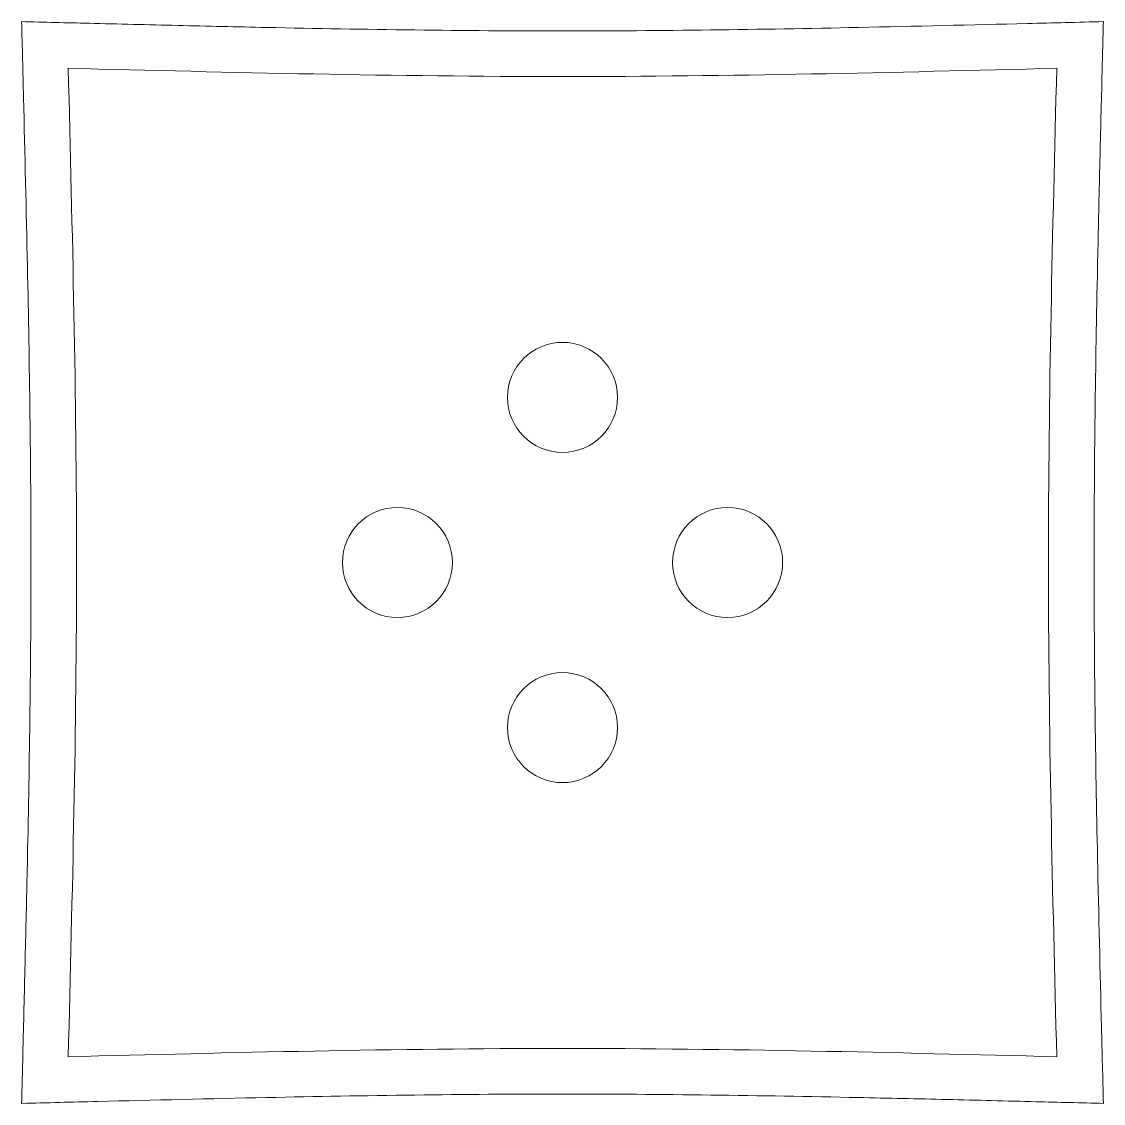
# Model space of a CAD drawing. Header units: millimetres. Extents: x 336 to 483, y 545 to 692.
import ezdxf

# ---------------------------------------------------------------- set-up
doc = ezdxf.new("R2010")
doc.units = ezdxf.units.MM

msp = doc.modelspace()

# ---------------------------------------------------------------- linework, layer by layer
at = {"color": 7, "linetype": 'Continuous', "lineweight": 18}
for centre in [(409.6, 641.06), (387.1, 618.56), (432.1, 618.56), (409.6, 596.06)]:
    msp.add_circle(centre, 7.5, dxfattribs=at)
at = {"color": 5, "linetype": 'Continuous', "lineweight": 0}
for points, knots in [([(335.89, 692.27), (338.95, 692.2), (346.04, 692.02), (357.17, 691.75), (371.95, 691.41), (389.43, 691.1), (409.6, 690.96), (429.77, 691.1), (450.89, 691.48), (468.74, 691.91), (479.87, 692.19), (483.31, 692.27)], [0, 0, 0, 0, 0.062308, 0.144374, 0.226441, 0.363218, 0.499999, 0.636772, 0.773552, 0.929873, 1, 1, 1, 1]), ([(335.89, 544.85), (335.96, 547.91), (336.14, 555), (336.41, 566.13), (336.75, 580.92), (337.06, 598.39), (337.2, 618.56), (337.06, 638.73), (336.68, 659.85), (336.25, 677.7), (335.97, 688.83), (335.89, 692.27)], [0, 0, 0, 0, 0.062308, 0.144374, 0.226441, 0.363218, 0.499999, 0.636772, 0.773552, 0.929873, 1, 1, 1, 1]), ([(483.31, 692.27), (483.23, 689.21), (483.06, 682.12), (482.78, 670.99), (482.45, 656.21), (482.14, 638.73), (482, 618.56), (482.14, 598.39), (482.51, 577.27), (482.95, 559.42), (483.23, 548.29), (483.31, 544.85)], [0, 0, 0, 0, 0.062308, 0.144374, 0.226441, 0.363218, 0.499999, 0.636772, 0.773552, 0.929873, 1, 1, 1, 1]), ([(342.24, 551.2), (342.8, 573.47), (343.37, 595.73), (343.37, 641.39), (342.8, 663.65), (342.24, 685.92)], [0, 0, 0, 0, 0.5, 0.5, 1, 1, 1, 1]), ([(342.24, 685.92), (364.51, 685.35), (386.77, 684.79), (432.43, 684.79), (454.69, 685.35), (476.96, 685.92)], [0, 0, 0, 0, 0.5, 0.5, 1, 1, 1, 1]), ([(476.96, 685.92), (476.39, 663.65), (475.83, 641.39), (475.83, 595.73), (476.39, 573.47), (476.96, 551.2)], [0, 0, 0, 0, 0.5, 0.5, 1, 1, 1, 1]), ([(476.96, 551.2), (454.69, 551.77), (432.43, 552.33), (386.77, 552.33), (364.51, 551.77), (342.24, 551.2)], [0, 0, 0, 0, 0.5, 0.5, 1, 1, 1, 1]), ([(483.31, 544.85), (480.25, 544.92), (473.16, 545.1), (462.03, 545.38), (447.24, 545.71), (429.77, 546.02), (409.6, 546.16), (389.43, 546.02), (368.31, 545.65), (350.46, 545.21), (339.33, 544.93), (335.89, 544.85)], [0, 0, 0, 0, 0.062308, 0.144374, 0.226441, 0.363218, 0.499999, 0.636772, 0.773552, 0.929873, 1, 1, 1, 1])]:
    msp.add_open_spline(points, degree=3, knots=knots, dxfattribs=at)

doc.saveas('drawing.dxf')
